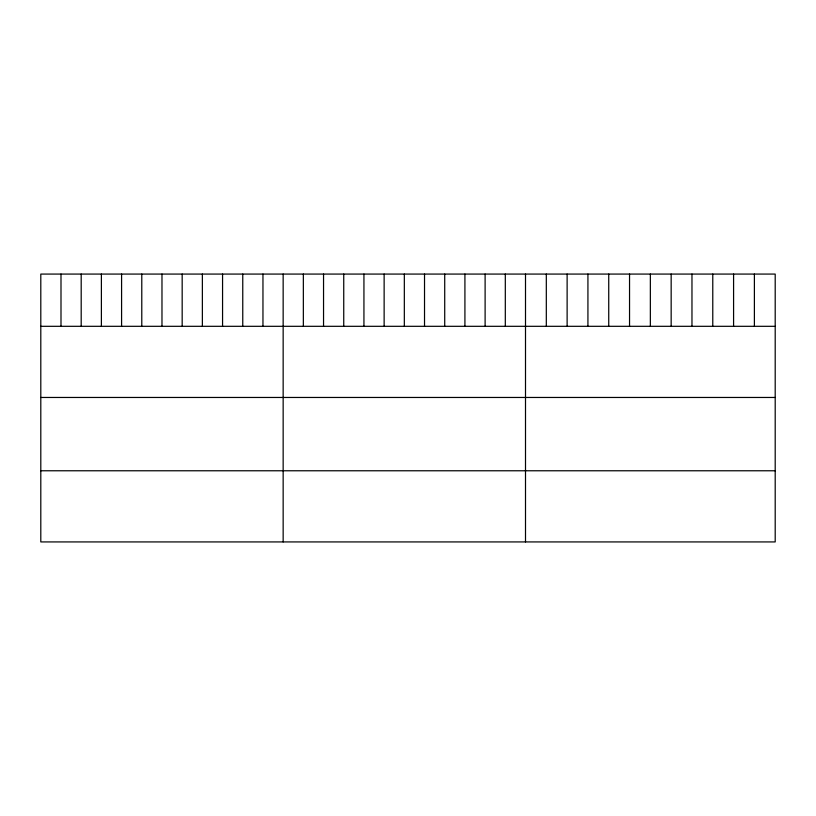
<?xml version="1.0" encoding="UTF-8"?>
<svg xmlns="http://www.w3.org/2000/svg" width="816" height="816" viewBox="0 0 816 816"><rect width="100%" height="100%" fill="white"/><g stroke="black" fill="none" stroke-linecap="round" stroke-linejoin="round"><path stroke-width="1.22" d="M775.2 326.308L775.2 541.926L40.8 541.926L40.8 274.074L775.2 274.074L775.2 326.308L40.8 326.308M40.8 397.463L775.2 397.463M40.8 470.771L775.2 470.771M754.392 274.074L754.392 326.308M733.584 274.074L733.584 326.308M712.776 274.074L712.776 326.308M691.968 274.074L691.968 326.308M671.16 274.074L671.16 326.308M650.352 274.074L650.352 326.308M629.544 274.074L629.544 326.308M608.736 274.074L608.736 326.308M587.928 274.074L587.928 326.308M567.12 274.074L567.12 326.308M546.312 274.074L546.312 326.308M525.504 274.074L525.504 541.926M505.308 274.074L505.308 326.308M485.112 274.074L485.112 326.308M464.916 274.074L464.916 326.308M444.72 274.074L444.72 326.308M424.524 274.074L424.524 326.308M404.328 274.074L404.328 326.308M384.132 274.074L384.132 326.308M363.936 274.074L363.936 326.308M343.74 274.074L343.74 326.308M323.544 274.074L323.544 326.308M303.348 274.074L303.348 326.308M283.152 274.074L283.152 541.926M262.956 274.074L262.956 326.308M242.76 274.074L242.76 326.308M222.564 274.074L222.564 326.308M202.368 274.074L202.368 326.308M182.172 274.074L182.172 326.308M161.976 274.074L161.976 326.308M141.78 274.074L141.78 326.308M121.584 274.074L121.584 326.308M101.388 274.074L101.388 326.308M81.192 274.074L81.192 326.308M60.996 274.074L60.996 326.308"/></g></svg>
